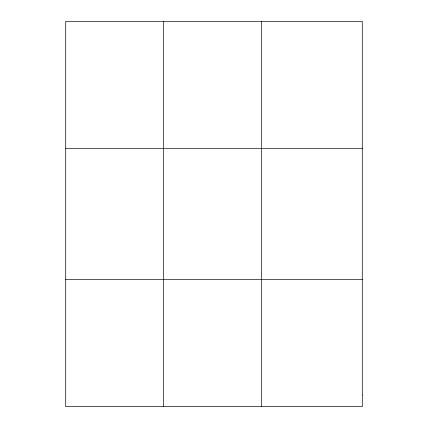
<?xml version="1.0" encoding="UTF-8"?>
<svg xmlns="http://www.w3.org/2000/svg" width="428" height="428" viewBox="0 0 428 428"><rect width="100%" height="100%" fill="white"/><g stroke="black" fill="none" stroke-linecap="round" stroke-linejoin="round"><path stroke-width="0.64" d="M163.582 21.4L163.582 406.6M261.449 21.4L261.449 406.6M65.714 148.516L362.286 148.516M65.714 279.484L362.286 279.484M362.286 395.044L362.286 406.6L65.714 406.6L65.714 21.4L362.286 21.4L362.286 395.044"/></g></svg>
